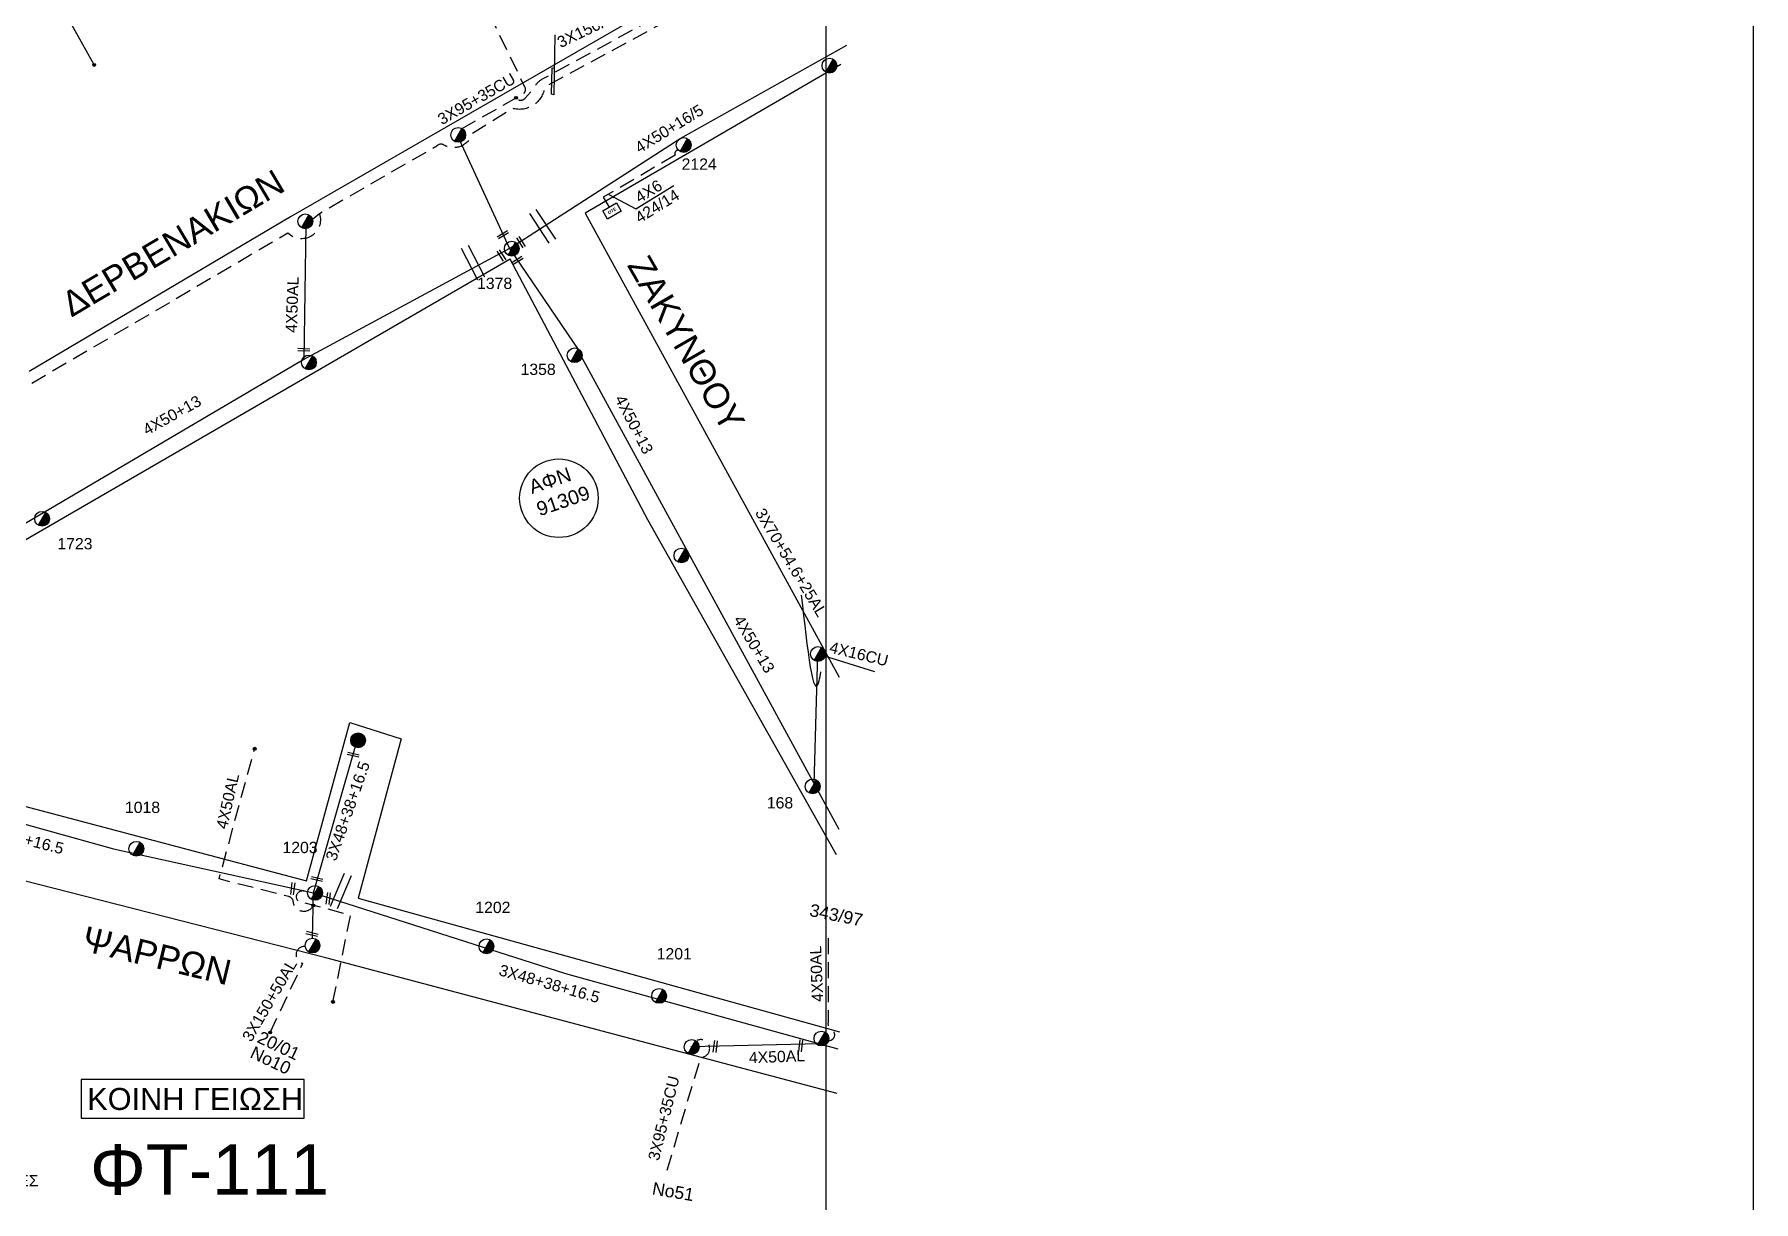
# Model space of a CAD drawing. Header units: millimetres. Extents: x 5010 to 7184, y -101 to 935.
# Drawn here: x 6909.7 to 7183.3, y 627.9 to 813.8 of the extents above; entities that cross this region are included whole.
import ezdxf
from ezdxf.enums import TextEntityAlignment as Align

# ---------------------------------------------------------------- set-up
doc = ezdxf.new("R2010")
doc.units = ezdxf.units.MM
doc.linetypes.add('DASHED', pattern=[19.05, 12.7, -6.35])
for name, color, linetype in [('Pillar OTE', 7, 'Continuous'), ('Άγνωστα', 7, 'Continuous'), ('Γέφυρες Εναερίου Δικτύου', 7, 'Continuous'), ('Γυμνά εναέρια ΧΤ (3Φ)   4x50AL', 7, 'Continuous'), ('Γυμνά εναέρια ΧΤ και ΦΟΠ (3Φ)   4x50+16AL', 7, 'Continuous'), ('Εναέρια παροχή ΧΤ 4x16', 7, 'SYN_LINE'), ('Επιγραφές - Σχήματα', 7, 'Continuous'), ('Καλώδια ΧΤ   3x150+50AL', 7, 'DASHED'), ('Καλώδια ΧΤ   3x150AL+50CU', 7, 'DASHED'), ('Καλώδια ΧΤ   3x48+38+16.5', 7, 'DASHED'), ('Καλώδια ΧΤ   3x95+35CU', 7, 'DASHED'), ('Καλώδια ΧΤ   4X50+13', 7, 'Continuous'), ('Καλώδια ΧΤ   4x50AL', 7, 'DASHED'), ('Καλώδια ΧΤ 4Χ16 CU', 7, 'Continuous'), ('Μηχανική τομή', 7, 'Continuous'), ('Στύλος Ξύλινος', 7, 'Continuous'), ('Στύλος Ξύλινος @ 1', 7, 'Continuous'), ('Στύλος ΦΜ', 7, 'Continuous'), ('Στύλος ΦΜ @ 1', 7, 'Continuous'), ('Συνδέσεις', 7, 'Continuous'), ('Συνεστραμμένα ΧΤ   3x70+54.6+25AL', 7, 'SYN_LINE'), ('Τομή', 7, 'Continuous'), ('Υπόβαθρο ΔΕΗ', 7, 'Continuous'), ('Υπόγεια καλώδια Παροχών ΧΤ   4x6', 7, 'DASHED')]:
    doc.layers.add(name, color=color, linetype=linetype)
doc.styles.get("Standard").update_dxf_attribs({"font": 'arial.ttf'})
doc.linetypes.add('SYN_LINE', pattern='A,0.5,-0.0001,["/\\/\\/\\/",Standard,S=0.1,R=0,X=0,Y=-0.05],-0.25', length=0.7501)
doc.dimstyles.new('ISO-25', dxfattribs={"dimtxt": 2.5, "dimasz": 2.5, "dimexe": 1.25, "dimexo": 0.625, "dimtad": 1, "dimtxsty": 'Standard', "dimcen": 2.5, "dimaunit": 2, "dimazin": 0, "dimtfac": 1, "dimtmove": 0, "dimatfit": 3, "dimfxl": 1, "dimarcsym": 0})

# ---------------------------------------------------------------- blocks, each defined once
blk = doc.blocks.new('ΥΠΑΡΧΩΝ ΤΣΙΜΕΝΤΕΝΙΟΣ ΣΤΥΛΟΣ')
at = {"layer": 'Στύλος ΦΜ'}
blk.add_hatch(color=256, dxfattribs=at).paths.add_polyline_path([(-1.29, -2.28, 0.574793), (2.62, 0, 0.268822), (1.3, 2.27)])
blk.add_line((-1.29, -2.28), (1.3, 2.27), dxfattribs=at)
blk.add_circle((0, 0), 2.62, dxfattribs=at)
at = {"layer": 'Στύλος ΦΜ', "flags": 4}
for tag, p in [('ΤΥΠΟΣ', (-4.91, 3.03)), ('ΑΡΙΘΜΟΣ', (-4.68, 8.05))]:
    blk.add_attdef(tag, p, '', height=4, dxfattribs=at)
blk = doc.blocks.new('ΤΟΜΗ')
at = {"layer": 'Τομή', "ltscale": 40}
for p, q in [((-5.68, 0), (5.68, 0)), ((5.68, -2.33), (-5.68, -2.33))]:
    blk.add_line(p, q, dxfattribs=at)
blk = doc.blocks.new('ΜΗΧΑΝΙΚΗ ΤΟΜΗ')
at = {"layer": 'Μηχανική τομή', "ltscale": 40}
for p, q in [((-1.89, 0.78), (1.89, 0.78)), ((1.89, 0), (-1.89, 0))]:
    blk.add_line(p, q, dxfattribs=at)
blk = doc.blocks.new('_ΣΥΝΔΕΣΗ')
at = {"layer": 'Συνδέσεις', "linetype": 'SYN_LINE', "ltscale": 40}
blk.add_hatch(color=256, dxfattribs=at).paths.add_polyline_path([(0.5, -0.01, 1), (-0.5, -0.01, 1)])
at = {"layer": 'Συνδέσεις'}
blk.add_circle((0, -0.01), 0.5, dxfattribs=at)
blk = doc.blocks.new('ΥΠΑΡΧΩΝ ΞΥΛΙΝΟΣ ΣΤΥΛΟΣ')
at = {"layer": 'Στύλος Ξύλινος'}
h = blk.add_hatch(color=7, dxfattribs=at)
h.paths.add_polyline_path([(-2.62, 0, 0.270008), (-1.29, -2.28), (1.3, 2.27, 0.576266)])
h.paths.add_polyline_path([(-1.29, -2.28, 0.574793), (2.62, 0, 0.268822), (1.3, 2.27)])
at = {"layer": 'Στύλος Ξύλινος', "color": 7}
blk.add_line((-1.29, -2.28), (1.3, 2.27), dxfattribs=at)
blk.add_circle((0, 0), 2.62, dxfattribs=at)
at = {"layer": 'Στύλος Ξύλινος', "flags": 4}
for tag, p in [('ΑΡΙΘΜΟΣ', (-4.91, 8.6)), ('ΤΥΠΟΣ', (-4.85, 3.39))]:
    blk.add_attdef(tag, p, '', height=4, dxfattribs=at)
blk = doc.blocks.new('PILLAR ΟΤΕ')
at = {"layer": 'Pillar OTE', "ltscale": 40}
blk.add_lwpolyline([(-3.31, 2.02), (3.39, 2.02), (3.39, -1.99), (-3.31, -1.99)], close=True, dxfattribs=at)
at = {"layer": 'Pillar OTE', "insert": (-1.81, 0.71), "char_height": 1.3575, "width": 109.961, "attachment_point": 1}
blk.add_mtext('{\\fArial|b1|i0|c161|p34;OTE}', dxfattribs=at)

msp = doc.modelspace()

# ---------------------------------------------------------------- linework, layer by layer
at = {"layer": 'Άγνωστα'}
msp.add_circle((6993.14, 739.92), 6.25, dxfattribs=at)
at = {"layer": 'Γέφυρες Εναερίου Δικτύου', "color": 154}
msp.add_line((6955.03, 785.18), (6952.88, 783.42), dxfattribs=at)
at = {"layer": 'Γέφυρες Εναερίου Δικτύου', "color": 5, "linetype": 'DASHED', "ltscale": 0.2, "flags": 128}
msp.add_lwpolyline([(6957.18, 659.72), (6959.98, 673.54), (6952.64, 675.49, -2.057838), (6953.24, 676.94, -0.784331)], format="xyb", dxfattribs=at)
at = {"layer": 'Γυμνά εναέρια ΧΤ (3Φ)   4x50AL', "color": 5}
msp.add_line((6952.88, 783.42), (6952.56, 762.01), dxfattribs=at)
at = {"layer": 'Γυμνά εναέρια ΧΤ και ΦΟΠ (3Φ)   4x50+16AL', "color": 6, "flags": 128}
msp.add_lwpolyline([(6985.27, 779.67), (7012.42, 797.17), (7038.99, 812.04)], dxfattribs=at)
at = {"layer": 'Εναέρια παροχή ΧΤ 4x16', "color": 62, "linetype": 'SYN_LINE', "ltscale": 20, "flags": 128}
msp.add_lwpolyline([(6919.17, 808.89), (6911.86, 822.07)], dxfattribs=at)
at = {"layer": 'Επιγραφές - Σχήματα'}
msp.add_lwpolyline([(5045.81, 913.83), (7035.6, 913.83), (7035.6, -89.73), (5045.81, -89.73)], close=True, dxfattribs=at)
at = {"layer": 'Επιγραφές - Σχήματα', "ltscale": 10}
msp.add_lwpolyline([(7035.6, -89.73), (7183.29, -89.73), (7183.29, 913.83), (7035.6, 913.83)], dxfattribs=at)
at = {"layer": 'Επιγραφές - Σχήματα', "linetype": 'Continuous', "ltscale": 0.2}
msp.add_lwpolyline([(6992.5, 813.7), (6992.34, 804.15), (6991.97, 804.22), (6992.07, 808.41), (6992.41, 808.4)], dxfattribs=at)
at = {"layer": 'Επιγραφές - Σχήματα', "color": 190}
msp.add_lwpolyline([(6917.11, 641.2), (6952.62, 641.2), (6952.62, 647.37), (6917.11, 647.37)], close=True, dxfattribs=at)
at = {"layer": 'Επιγραφές - Σχήματα', "color": 7, "ltscale": 10}
msp.add_spline([(7031.72, 724.46), (7034.56, 710.87), (7034.85, 712.27)], degree=3, dxfattribs=at)
at = {"layer": 'Καλώδια ΧΤ   3x150+50AL', "color": 5, "linetype": 'SYN_LINE', "ltscale": 8, "flags": 128}
msp.add_lwpolyline([(6953.92, 669.89), (6954.1, 677.1)], dxfattribs=at)
at = {"layer": 'Καλώδια ΧΤ   3x150+50AL', "color": 5, "linetype": 'DASHED', "ltscale": 0.2, "flags": 128}
msp.add_lwpolyline([(6947.18, 654.85), (6952.38, 665.89)], dxfattribs=at)
at = {"layer": 'Καλώδια ΧΤ   3x150+50AL', "color": 5, "linetype": 'DASHED', "ltscale": 0.2}
msp.add_arc((6952.65, 667.21), 1.35, 85.5696, 258.468, dxfattribs=at)
at = {"layer": 'Καλώδια ΧΤ   3x150AL+50CU', "color": 5, "linetype": 'DASHED', "ltscale": 0.2, "flags": 128}
msp.add_lwpolyline([(7028.37, 825.81), (7029.21, 824.54), (7023.12, 820.74), (7020.79, 821.55), (6990.86, 805.37, -0.461632), (6985.76, 801.98), (6979.29, 797.93, -0.495432), (6974.84, 796.15, 0.35461), (6973.7, 795.99), (6955.03, 785.18, -0.790652), (6950.01, 782.11), (6906.92, 756.84, -0.764051), (6902.63, 754.42), (6875.24, 738.36, -0.834231), (6871.51, 736.1), (6857.79, 727.93)], format="xyb", dxfattribs=at)
at = {"layer": 'Καλώδια ΧΤ   3x150AL+50CU', "color": 2, "linetype": 'DASHED', "ltscale": 0.2, "flags": 128}
msp.add_lwpolyline([(7026.43, 824.62), (7026.85, 823.92), (7023.11, 821.61), (7021.99, 823.17, 0.418606), (7021.01, 823.23), (6990.5, 806.63, 0.165346), (6989.14, 805.16), (6987.71, 803.54, -0.50245), (6986.32, 803.65)], format="xyb", dxfattribs=at)
at = {"layer": 'Καλώδια ΧΤ   3x48+38+16.5', "color": 5, "linetype": 'Continuous', "flags": 128}
msp.add_lwpolyline([(6879.56, 696.01), (6922.25, 684.09), (6954.1, 677.1), (6960.95, 701.19)], dxfattribs=at)
at = {"layer": 'Καλώδια ΧΤ   3x48+38+16.5', "color": 85, "linetype": 'Continuous', "flags": 128}
msp.add_lwpolyline([(6954.1, 677.1), (6994.2, 664.26), (7037.51, 652.28)], dxfattribs=at)
at = {"layer": 'Καλώδια ΧΤ   3x95+35CU', "color": 2, "linetype": 'DASHED', "ltscale": 0.2, "flags": 128}
msp.add_lwpolyline([(6977.66, 798.73), (6986.32, 803.65), (6987.47, 804.33, 0.423602), (6987.72, 805.37), (6981.06, 819.14)], format="xyb", dxfattribs=at)
at = {"layer": 'Καλώδια ΧΤ   3x95+35CU', "color": 85, "linetype": 'DASHED', "ltscale": 0.2, "flags": 128}
msp.add_lwpolyline([(7010.38, 632.95), (7015.71, 650.92, 1.274673), (7015.1, 653.58, 4.214287)], format="xyb", dxfattribs=at)
at = {"layer": 'Καλώδια ΧΤ   4X50+13', "color": 5, "linetype": 'Continuous', "flags": 128}
msp.add_lwpolyline([(6985.27, 779.67), (6952.56, 762.01), (6888.06, 724.04), (6880.23, 719.88), (6871.63, 713.39)], dxfattribs=at)
at = {"layer": 'Καλώδια ΧΤ   4X50+13', "color": 2, "linetype": 'Continuous', "ltscale": 0.2, "flags": 128}
for points in [[(6985.27, 779.67), (6996.29, 763.46)], [(6996.31, 763.17), (7037.67, 687.22)]]:
    msp.add_lwpolyline(points, dxfattribs=at)
at = {"layer": 'Καλώδια ΧΤ   4x50AL', "color": 5, "linetype": 'DASHED', "ltscale": 0.2, "flags": 128}
msp.add_lwpolyline([(6954.05, 675.1, -0.779659), (6950.86, 675.7, 0.342447), (6950.15, 676.5), (6939.04, 679.31), (6944.72, 700.04)], format="xyb", dxfattribs=at)
at = {"layer": 'Καλώδια ΧΤ   4x50AL', "color": 62, "linetype": 'DASHED', "ltscale": 0.2, "flags": 128}
msp.add_lwpolyline([(7035.57, 653.78, 1.079169), (7036.57, 655.3, -0.322622), (7036.03, 656.44), (7036.04, 670.54)], format="xyb", dxfattribs=at)
at = {"layer": 'Καλώδια ΧΤ   4x50AL', "color": 85, "linetype": 'Continuous', "ltscale": 0.2, "flags": 128}
msp.add_lwpolyline([(7034.61, 653.08), (7014.11, 652.58)], dxfattribs=at)
at = {"layer": 'Καλώδια ΧΤ 4Χ16 CU', "color": 2, "linetype": 'SYN_LINE', "ltscale": 10}
msp.add_line((7034.37, 715.12), (7043.38, 712.35), dxfattribs=at)
at = {"layer": 'Συνεστραμμένα ΧΤ   3x70+54.6+25AL', "color": 2, "linetype": 'SYN_LINE', "ltscale": 20}
msp.add_line((7033.75, 694.42), (7034.37, 715.12), dxfattribs=at)
at = {"layer": 'Συνεστραμμένα ΧΤ   3x70+54.6+25AL', "color": 2, "linetype": 'Continuous', "ltscale": 0.2, "flags": 128}
msp.add_lwpolyline([(6977.01, 797.6), (6985.27, 779.67)], dxfattribs=at)
at = {"layer": 'Υπόβαθρο ΔΕΗ', "flags": 128}
for points in [[(6899.58, 754.61), (6873.58, 739.21), (6847.65, 777.65), (6839.43, 789.94), (6819.36, 817.51), (6885.43, 853.73), (6963.25, 896.29), (6968.38, 895.73), (6993.18, 867.11), (7027.99, 829.44), (6950.44, 784.73), (6908.82, 760.08)], [(6899.58, 754.61), (6873.58, 739.21), (6847.65, 777.65), (6839.43, 789.94), (6819.36, 817.51), (6885.43, 853.73), (6963.25, 896.29), (6968.38, 895.73), (6993.18, 867.11), (7027.99, 829.44), (6950.44, 784.73), (6908.82, 760.08)], [(7038.02, 808.95), (6997.32, 785.31), (7037.72, 711.44)], [(7038.02, 808.95), (6997.32, 785.31), (7037.72, 711.44)], [(7005.36, 785.98), (7011.41, 789.69)], [(7037.3, 683.14), (7007.28, 736.47), (6985.4, 777.98), (6873.15, 712.97), (6880.19, 698.26), (6952.97, 679.03), (6959.87, 704.22), (6968.01, 701.6), (6961.2, 676.25), (7037.79, 654.97)], [(7037.3, 683.14), (7007.28, 736.47), (6985.4, 777.98), (6873.15, 712.97), (6880.19, 698.26), (6952.97, 679.03), (6959.87, 704.22), (6968.01, 701.6), (6961.2, 676.25), (7037.79, 654.97)], [(7037.42, 645.17), (6956.04, 666.74), (6897.35, 681.69), (6860.85, 690.93), (6825.4, 692.75), (6762.83, 651.85), (6808.17, 573.23), (6815.66, 561.04), (6925.37, 581.34), (6958.31, 586.87), (7002.61, 595.94), (7037.14, 601.99)], [(7037.42, 645.17), (6956.04, 666.74), (6897.35, 681.69), (6860.85, 690.93), (6825.4, 692.75), (6762.83, 651.85), (6808.17, 573.23), (6815.66, 561.04), (6925.37, 581.34), (6958.31, 586.87), (7002.61, 595.94), (7037.14, 601.99)]]:
    msp.add_lwpolyline(points, dxfattribs=at)
at = {"layer": 'Υπόγεια καλώδια Παροχών ΧΤ   4x6', "color": 6, "linetype": 'DASHED', "ltscale": 0.2}
msp.add_lwpolyline([(7012.14, 795.33, 0.56665), (7011.65, 794.51), (7000.2, 787.86), (7001.13, 786.25)], format="xyb", dxfattribs=at)

# ---------------------------------------------------------------- block references
at = {"layer": 'Pillar OTE', "xscale": 0.375, "yscale": 0.375, "zscale": 0.375, "rotation": 30.13875676651987}
msp.add_blockref('PILLAR ΟΤΕ', (7001.56, 785.63), dxfattribs=at)
at = {"layer": 'Μηχανική τομή'}
for p, xscale, yscale, zscale, rotation in [((6984.34, 781.69), 0.4999999999996311, 0.4999999999996311, 0.4999999999996311, 32.01383527798166), ((6986.95, 780.56), 0.4999999999999506, 0.4999999999999506, 0.4999999999999506, 302.8100083903306), ((6983.83, 778.47), 0.4999999999999506, 0.4999999999999506, 0.4999999999999506, 302.8100083903306), ((6986.63, 777.6), 0.4999999999996311, 0.4999999999996311, 0.4999999999996311, 32.01383527798166), ((6952.53, 763.36), 0.4999999999996379, 0.4999999999996379, 0.4999999999996379, 357.6463355296993), ((6960.36, 698.9), 0.4999999999996123, 0.4999999999996123, 0.4999999999996123, 346.3359272119647), ((6950.97, 677.74), 0.4999999999997424, 0.4999999999997424, 0.4999999999997424, 82.85896271662857), ((6954.58, 679.11), 0.4999999999996123, 0.4999999999996123, 0.4999999999996123, 346.3359272119647), ((6956.62, 676.17), 0.4999999999997424, 0.4999999999997424, 0.4999999999997424, 82.85896271662857), ((6953.8, 670.37), 0.4999999999996122, 0.4999999999996122, 0.4999999999996122, 346.3359272119647), ((7018.21, 652.61), 0.4999999999997424, 0.4999999999997424, 0.4999999999997424, 82.85896271662857), ((7031.81, 652.71), 0.4999999999997424, 0.4999999999997424, 0.4999999999997424, 82.85896271662857)]:
    msp.add_blockref('ΜΗΧΑΝΙΚΗ ΤΟΜΗ', p, dxfattribs=dict(at, xscale=xscale, yscale=yscale, zscale=zscale, rotation=rotation))
at = {"layer": 'Στύλος Ξύλινος @ 1', "ltscale": 40, "xscale": 0.4499999999998181, "yscale": 0.4499999999998181, "zscale": 0.4499999999998181}
msp.add_blockref('ΥΠΑΡΧΩΝ ΞΥΛΙΝΟΣ ΣΤΥΛΟΣ', (6961.18, 701.38), dxfattribs=at)
at = {"layer": 'Στύλος ΦΜ @ 1', "ltscale": 40, "xscale": 0.4499999999998181, "yscale": 0.4499999999998181, "zscale": 0.4499999999998181}
for p in [(7036.2, 808.77), (7036.2, 808.77), (6977.11, 797.76), (6977.11, 797.76), (6952.77, 784.01), (6952.77, 784.01), (6953.35, 761.53), (6953.35, 761.53), (7012.64, 730.8), (7012.64, 730.8), (7034.37, 715.12), (6953.92, 668.71), (6953.92, 668.71), (7034.92, 653.9), (7034.92, 653.9), (7014.28, 652.57), (7014.28, 652.57)]:
    msp.add_blockref('ΥΠΑΡΧΩΝ ΤΣΙΜΕΝΤΕΝΙΟΣ ΣΤΥΛΟΣ', p, dxfattribs=at)
at = {"layer": 'Στύλος ΦΜ @ 1', "ltscale": 40}
ref = msp.add_blockref('ΥΠΑΡΧΩΝ ΤΣΙΜΕΝΤΕΝΙΟΣ ΣΤΥΛΟΣ', (7013, 796.14), dxfattribs=dict(at, xscale=0.4499999999998181, yscale=0.4499999999998181, zscale=0.4499999999998181))
ref.add_attrib('ΤΥΠΟΣ', '2124', (7012.67, 792.21), dxfattribs={"layer": 'Στύλος ΦΜ', "height": 1.8, "flags": 4})
ref = msp.add_blockref('ΥΠΑΡΧΩΝ ΤΣΙΜΕΝΤΕΝΙΟΣ ΣΤΥΛΟΣ', (7013, 796.14), dxfattribs=dict(at, xscale=0.4499999999998181, yscale=0.4499999999998181, zscale=0.4499999999998181))
ref.add_attrib('ΤΥΠΟΣ', '2124', (7012.67, 792.21), dxfattribs={"layer": 'Στύλος ΦΜ', "height": 1.8, "flags": 4})
ref = msp.add_blockref('ΥΠΑΡΧΩΝ ΤΣΙΜΕΝΤΕΝΙΟΣ ΣΤΥΛΟΣ', (6985.64, 779.64), dxfattribs=dict(at, xscale=0.4499999999998181, yscale=0.4499999999998181, zscale=0.4499999999998181))
ref.add_attrib('ΤΥΠΟΣ', '1378', (6980.11, 773.23), dxfattribs={"layer": 'Στύλος ΦΜ', "height": 1.8, "flags": 4})
ref = msp.add_blockref('ΥΠΑΡΧΩΝ ΤΣΙΜΕΝΤΕΝΙΟΣ ΣΤΥΛΟΣ', (6985.64, 779.64), dxfattribs=dict(at, xscale=0.4499999999998181, yscale=0.4499999999998181, zscale=0.4499999999998181))
ref.add_attrib('ΤΥΠΟΣ', '1378', (6980.11, 773.23), dxfattribs={"layer": 'Στύλος ΦΜ', "height": 1.8, "flags": 4})
ref = msp.add_blockref('ΥΠΑΡΧΩΝ ΤΣΙΜΕΝΤΕΝΙΟΣ ΣΤΥΛΟΣ', (6995.64, 762.68), dxfattribs=dict(at, xscale=0.4499999999998181, yscale=0.4499999999998181, zscale=0.4499999999998181))
ref.add_attrib('ΤΥΠΟΣ', '1358', (6987.03, 759.54), dxfattribs={"layer": 'Στύλος ΦΜ', "height": 1.8, "flags": 4})
ref = msp.add_blockref('ΥΠΑΡΧΩΝ ΤΣΙΜΕΝΤΕΝΙΟΣ ΣΤΥΛΟΣ', (6910.88, 736.64), dxfattribs=dict(at, xscale=0.4499999999998181, yscale=0.4499999999998181, zscale=0.4499999999998181))
ref.add_attrib('ΤΥΠΟΣ', '1723', (6913.31, 731.78), dxfattribs={"layer": 'Στύλος ΦΜ', "height": 1.8, "flags": 4})
ref = msp.add_blockref('ΥΠΑΡΧΩΝ ΤΣΙΜΕΝΤΕΝΙΟΣ ΣΤΥΛΟΣ', (6910.88, 736.64), dxfattribs=dict(at, xscale=0.4499999999998181, yscale=0.4499999999998181, zscale=0.4499999999998181))
ref.add_attrib('ΤΥΠΟΣ', '1723', (6913.31, 731.78), dxfattribs={"layer": 'Στύλος ΦΜ', "height": 1.8, "flags": 4})
ref = msp.add_blockref('ΥΠΑΡΧΩΝ ΤΣΙΜΕΝΤΕΝΙΟΣ ΣΤΥΛΟΣ', (7033.53, 694.03), dxfattribs=dict(at, xscale=0.4499999999998181, yscale=0.4499999999998181, zscale=0.4499999999998181))
ref.add_attrib('ΤΥΠΟΣ', '168', (7026.23, 690.53), dxfattribs={"layer": 'Στύλος ΦΜ', "height": 1.8, "flags": 4})
ref = msp.add_blockref('ΥΠΑΡΧΩΝ ΤΣΙΜΕΝΤΕΝΙΟΣ ΣΤΥΛΟΣ', (7033.53, 694.03), dxfattribs=dict(at, xscale=0.4499999999998181, yscale=0.4499999999998181, zscale=0.4499999999998181))
ref.add_attrib('ΤΥΠΟΣ', '168', (7026.23, 690.53), dxfattribs={"layer": 'Στύλος ΦΜ', "height": 1.8, "flags": 4})
ref = msp.add_blockref('ΥΠΑΡΧΩΝ ΤΣΙΜΕΝΤΕΝΙΟΣ ΣΤΥΛΟΣ', (6925.88, 684.11), dxfattribs=dict(at, xscale=0.4499999999998181, yscale=0.4499999999998181, zscale=0.4499999999998181))
ref.add_attrib('ΤΥΠΟΣ', '1018', (6924.07, 689.81), dxfattribs={"layer": 'Στύλος ΦΜ', "height": 1.8, "flags": 4})
ref = msp.add_blockref('ΥΠΑΡΧΩΝ ΤΣΙΜΕΝΤΕΝΙΟΣ ΣΤΥΛΟΣ', (6925.88, 684.11), dxfattribs=dict(at, xscale=0.4499999999998181, yscale=0.4499999999998181, zscale=0.4499999999998181))
ref.add_attrib('ΤΥΠΟΣ', '1018', (6924.07, 689.81), dxfattribs={"layer": 'Στύλος ΦΜ', "height": 1.8, "flags": 4})
ref = msp.add_blockref('ΥΠΑΡΧΩΝ ΤΣΙΜΕΝΤΕΝΙΟΣ ΣΤΥΛΟΣ', (6954.32, 677.09), dxfattribs=dict(at, xscale=0.4499999999998181, yscale=0.4499999999998181, zscale=0.4499999999998181))
ref.add_attrib('ΤΥΠΟΣ', '1203', (6949.14, 683.42), dxfattribs={"layer": 'Στύλος ΦΜ', "height": 1.8, "flags": 4})
ref = msp.add_blockref('ΥΠΑΡΧΩΝ ΤΣΙΜΕΝΤΕΝΙΟΣ ΣΤΥΛΟΣ', (6954.32, 677.09), dxfattribs=dict(at, xscale=0.4499999999998181, yscale=0.4499999999998181, zscale=0.4499999999998181))
ref.add_attrib('ΤΥΠΟΣ', '1203', (6949.14, 683.42), dxfattribs={"layer": 'Στύλος ΦΜ', "height": 1.8, "flags": 4})
ref = msp.add_blockref('ΥΠΑΡΧΩΝ ΤΣΙΜΕΝΤΕΝΙΟΣ ΣΤΥΛΟΣ', (6981.61, 668.58), dxfattribs=dict(at, xscale=0.4499999999998181, yscale=0.4499999999998181, zscale=0.4499999999998181))
ref.add_attrib('ΤΥΠΟΣ', '1202', (6979.83, 673.88), dxfattribs={"layer": 'Στύλος ΦΜ', "height": 1.8, "flags": 4})
ref = msp.add_blockref('ΥΠΑΡΧΩΝ ΤΣΙΜΕΝΤΕΝΙΟΣ ΣΤΥΛΟΣ', (6981.61, 668.58), dxfattribs=dict(at, xscale=0.4499999999998181, yscale=0.4499999999998181, zscale=0.4499999999998181))
ref.add_attrib('ΤΥΠΟΣ', '1202', (6979.83, 673.88), dxfattribs={"layer": 'Στύλος ΦΜ', "height": 1.8, "flags": 4})
ref = msp.add_blockref('ΥΠΑΡΧΩΝ ΤΣΙΜΕΝΤΕΝΙΟΣ ΣΤΥΛΟΣ', (7009.09, 660.69), dxfattribs=dict(at, xscale=0.4499999999998181, yscale=0.4499999999998181, zscale=0.4499999999998181))
ref.add_attrib('ΤΥΠΟΣ', '1201', (7008.7, 666.5), dxfattribs={"layer": 'Στύλος ΦΜ', "height": 1.8, "flags": 4})
ref = msp.add_blockref('ΥΠΑΡΧΩΝ ΤΣΙΜΕΝΤΕΝΙΟΣ ΣΤΥΛΟΣ', (7009.09, 660.69), dxfattribs=dict(at, xscale=0.4499999999998181, yscale=0.4499999999998181, zscale=0.4499999999998181))
ref.add_attrib('ΤΥΠΟΣ', '1201', (7008.7, 666.5), dxfattribs={"layer": 'Στύλος ΦΜ', "height": 1.8, "flags": 4})
at = {"layer": 'Συνδέσεις', "xscale": 0.4500000000000455, "yscale": 0.4500000000000455, "zscale": 0.4500000000000455}
for p in [(6919.17, 808.9), (6986.32, 803.66), (6944.72, 700.05), (6954.05, 675.11), (6957.18, 659.73), (6947.18, 654.86)]:
    msp.add_blockref('_ΣΥΝΔΕΣΗ', p, dxfattribs=at)
at = {"layer": 'Τομή'}
for p, xscale, yscale, zscale, rotation in [((6991.02, 783.52), 0.5000000000000511, 0.5000000000000511, 0.5000000000000511, 303.2008964192629), ((6991.02, 783.52), 0.5000000000000511, 0.5000000000000511, 0.5000000000000511, 303.2008964192629), ((6979.99, 777.69), 0.5000000000000417, 0.5000000000000417, 0.5000000000000417, 297.3031996854841), ((6979.99, 777.69), 0.5000000000000417, 0.5000000000000417, 0.5000000000000417, 297.3031996854841), ((6957.89, 677.61), 0.4999999999999923, 0.4999999999999923, 0.4999999999999923, 67.23162706413906), ((6957.89, 677.61), 0.4999999999999923, 0.4999999999999923, 0.4999999999999923, 67.23162706413906)]:
    msp.add_blockref('ΤΟΜΗ', p, dxfattribs=dict(at, xscale=xscale, yscale=yscale, zscale=zscale, rotation=rotation))

# ---------------------------------------------------------------- texts
at = {"layer": 'Γυμνά εναέρια ΧΤ (3Φ)   4x50AL'}
msp.add_text('4X50AL', height=1.8, rotation=88.089, dxfattribs=at).set_placement((6950.68, 770.73), align=Align.MIDDLE)
at = {"layer": 'Γυμνά εναέρια ΧΤ και ΦΟΠ (3Φ)   4x50+16AL'}
for s, p in [('4X50+16/5', (7010.67, 798.77)), ('4Χ6', (7007.41, 788.79)), ('424/14', (7008.76, 786.45))]:
    msp.add_text(s, height=1.8, rotation=31.7745, dxfattribs=at).set_placement(p, align=Align.MIDDLE)
at = {"layer": 'Επιγραφές - Σχήματα', "linetype": 'DASHED', "ltscale": 0.2, "attachment_point": 1}
for s, insert, char_height, width, rotation in [('ΔΕΡΒΕΝΑΚΙΩΝ', (6913.51, 772.09), 4, 17.2922, 30.6745), ('ΖΑΚΥΝΘΟΥ', (7007.38, 779.01), 4, 17.2922, 299.9669), ('343/97', (7033.3, 675.39), 2, 17.7581, 348.6468), ('ΨΑΡΡΩΝ', (6917.91, 671.86), 4, 17.2922, 346.5195), ('20/01', (6945.81, 655.18), 2, 17.7581, 334.6171), ('Νο10', (6944.68, 652.77), 2, 17.7581, 334.6171), ('Νο51', (7008.2, 631.07), 2, 17.7581, 350.5552)]:
    msp.add_mtext(s, dxfattribs=dict(at, insert=insert, char_height=char_height, width=width, rotation=rotation))
at = {"layer": 'Επιγραφές - Σχήματα', "insert": (6988.11, 742.69), "char_height": 2.244, "width": 117.9872, "attachment_point": 1, "rotation": 18.9876}
msp.add_mtext('ΑΦΝ\\P91309', dxfattribs=at)
at = {"layer": 'Επιγραφές - Σχήματα', "color": 7, "ltscale": 10, "char_height": 1.8, "attachment_point": 1}
for s, width, insert, rotation in [('3X70+54.6+25AL', 19.1185, (7025.84, 738.55), 300.9986), ('4X16CU', 16.7522, (7036.49, 717.13), 346.3655)]:
    msp.add_mtext_dynamic_manual_height_columns(s, width=width, gutter_width=10, heights=[0], dxfattribs=dict(at, insert=insert, rotation=rotation))
at = {"layer": 'Επιγραφές - Σχήματα', "color": 190, "insert": (6918.06, 646.03), "char_height": 3.5, "width": 35.1311, "attachment_point": 1}
msp.add_mtext('KOINH ΓΕΙΩΣΗ', dxfattribs=at)
at = {"layer": 'Επιγραφές - Σχήματα', "linetype": 'DASHED', "ltscale": 0.2, "insert": (6918.48, 637.07), "char_height": 8, "width": 24.9768, "attachment_point": 1}
msp.add_mtext('ΦΤ-111', dxfattribs=at)
at = {"layer": 'Επιγραφές - Σχήματα', "color": 1, "linetype": 'Continuous', "ltscale": 0.2, "insert": (6894.79, 632.18), "char_height": 1.8, "width": 15.2497, "attachment_point": 1}
msp.add_mtext('ΜΕΖΟΝΕΤΕΣ', dxfattribs=at)
at = {"layer": 'Καλώδια ΧΤ   3x150+50AL', "ltscale": 0.2}
msp.add_text('3X150+50AL', height=1.8, rotation=59.6798, dxfattribs=at).set_placement((6947.08, 659.99), align=Align.MIDDLE)
at = {"layer": 'Καλώδια ΧΤ   3x150AL+50CU', "ltscale": 0.2}
msp.add_text('3X150AL+50CU', height=1.8, rotation=25.5809, dxfattribs=at).set_placement((7001.25, 816.31), align=Align.MIDDLE)
at = {"layer": 'Καλώδια ΧΤ   3x48+38+16.5', "ltscale": 0.2}
for rotation, p in [(70.7237, (6959.52, 690.13)), (345.6731, (6906.28, 686.14)), (344.2118, (6991.64, 662.64))]:
    msp.add_text('3X48+38+16.5', height=1.8, rotation=rotation, dxfattribs=at).set_placement(p, align=Align.MIDDLE)
at = {"layer": 'Καλώδια ΧΤ   3x95+35CU', "ltscale": 0.2}
for rotation, p in [(29.9375, (6980.03, 803.5)), (76.0748, (7009.82, 641.23))]:
    msp.add_text('3X95+35CU', height=1.8, rotation=rotation, dxfattribs=at).set_placement(p, align=Align.MIDDLE)
at = {"layer": 'Καλώδια ΧΤ   4X50+13'}
for rotation, p in [(29.2582, (6931.55, 753.14)), (297.4, (7005.11, 751.66)), (300.8575, (7024.22, 716.7))]:
    msp.add_text('4X50+13', height=1.8, rotation=rotation, dxfattribs=at).set_placement(p, align=Align.MIDDLE)
at = {"layer": 'Καλώδια ΧΤ   4x50AL', "ltscale": 0.2}
for rotation, p in [(77.3079, (6940.41, 691.7)), (92.2046, (7034.14, 664.2)), (2.2348, (7027.84, 651.02))]:
    msp.add_text('4X50AL', height=1.8, rotation=rotation, dxfattribs=at).set_placement(p, align=Align.MIDDLE)

# ---------------------------------------------------------------- leaders
at = {"layer": 'Επιγραφές - Σχήματα', "ltscale": 40}
msp.add_leader([(7001.08, 788.25), (7005.36, 785.98)], dimstyle='ISO-25', override={"dimasz": 1, "dimtad": 0}, dxfattribs=at)

doc.saveas('drawing.dxf')
